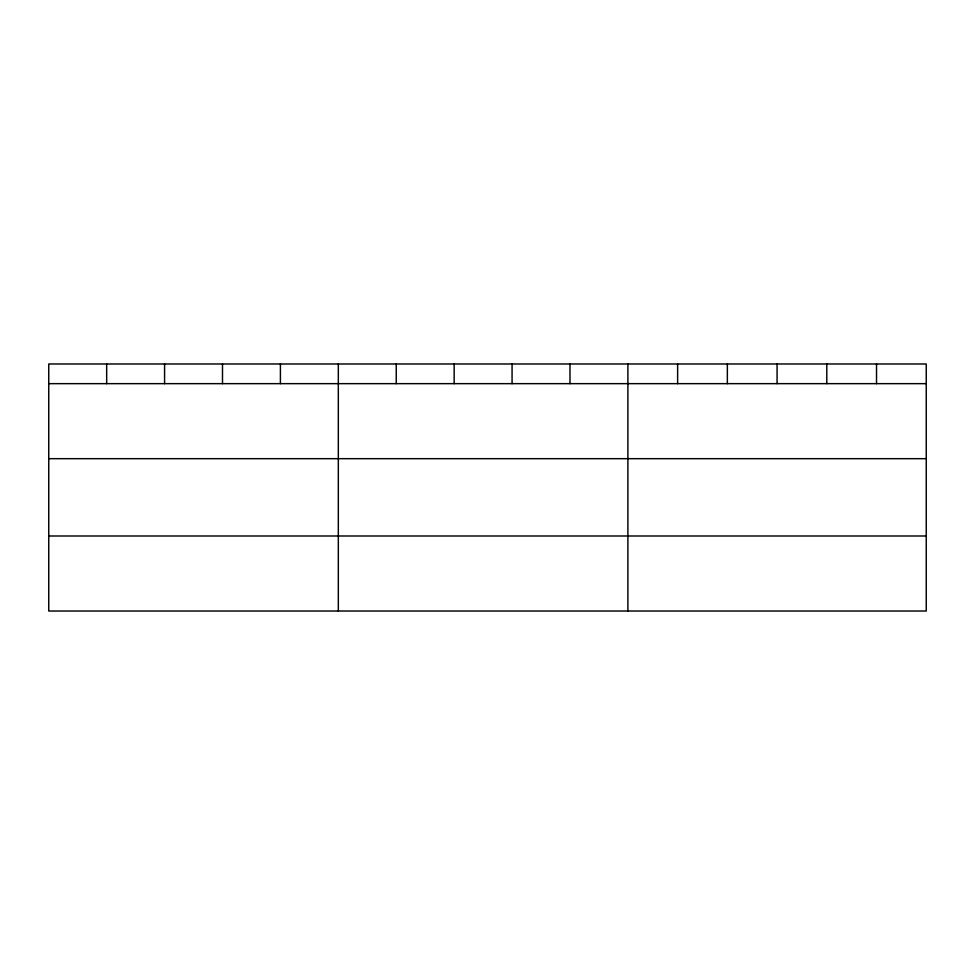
<?xml version="1.0" encoding="UTF-8"?>
<svg xmlns="http://www.w3.org/2000/svg" width="975" height="975" viewBox="0 0 975 975"><rect width="100%" height="100%" fill="white"/><g stroke="black" fill="none" stroke-linecap="round" stroke-linejoin="round"><path stroke-width="1.46" d="M926.25 458.677L926.25 363.98L48.75 363.98L48.75 611.02L926.25 611.02L926.25 458.677L48.75 458.677M48.75 383.65L926.25 383.65M48.75 535.994L926.25 535.994M876.525 363.98L876.525 383.65M826.8 363.98L826.8 383.65M777.075 363.98L777.075 383.65M727.35 363.98L727.35 383.65M677.625 363.98L677.625 383.65M627.9 363.98L627.9 611.02M569.985 363.98L569.985 383.65M512.07 363.98L512.07 383.65M454.155 363.98L454.155 383.65M396.24 363.98L396.24 383.65M338.325 363.98L338.325 611.02M280.41 363.98L280.41 383.65M222.495 363.98L222.495 383.65M164.58 363.98L164.58 383.65M106.665 363.98L106.665 383.65"/></g></svg>
